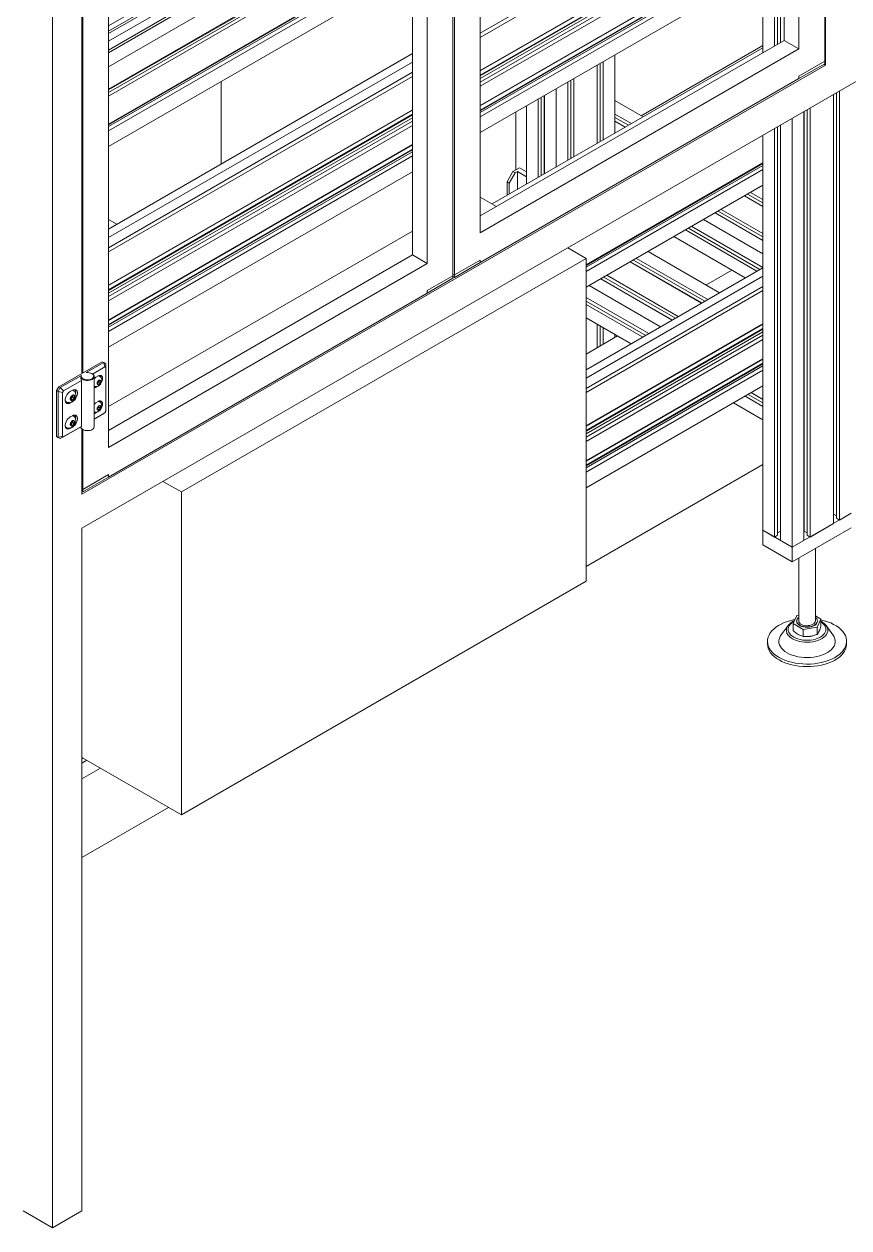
# Model space of a CAD drawing. Header units: millimetres. Extents: x 169 to 14583, y -399 to 10804.
# Drawn here: x 2715 to 3508, y 6207 to 7364 of the extents above; entities that cross this region are included whole.
import ezdxf

# ---------------------------------------------------------------- set-up
doc = ezdxf.new("R2010")
doc.units = ezdxf.units.MM
doc.header["$LTSCALE"] = 35

msp = doc.modelspace()

# ---------------------------------------------------------------- linework, layer by layer
at = {"color": 7, "linetype": 'Continuous', "lineweight": 18}
for p, q in [((2742.62, 6207.025), (2742.62, 8003.415)), ((3459.627, 7340.006), (3459.627, 7832.944)), ((3445.484, 7348.17), (3445.484, 7824.779)), ((2770.905, 6879.542), (4227.545, 7720.442)), ((3102.538, 7133.863), (3102.538, 7626.8)), ((3088.396, 7142.027), (3088.396, 7618.636)), ((2796.36, 7362.054), (3088.396, 7530.642)), ((2796.36, 7357.154), (3088.396, 7525.743)), ((2796.36, 7354.704), (3088.396, 7523.293)), ((3153.449, 7524.297), (3153.449, 7163.254)), ((3153.449, 7355.115), (3445.484, 7523.703)), ((3153.449, 7351.032), (3445.484, 7519.62)), ((2796.36, 7347.315), (3088.396, 7515.904)), ((3127.286, 7122.021), (3127.286, 7509.194)), ((3128.701, 7509.652), (3128.701, 7122.837)), ((2796.36, 7338.906), (3088.396, 7507.495)), ((2796.36, 7336.334), (3088.396, 7504.923)), ((2796.36, 7322.864), (3088.396, 7491.452)), ((3153.449, 7319.105), (3445.484, 7487.694)), ((3153.449, 7318.779), (3445.484, 7487.367)), ((3153.449, 7314.696), (3445.484, 7483.284)), ((3153.449, 7314.082), (3445.484, 7482.671)), ((3153.449, 7311.429), (3445.484, 7480.018)), ((3153.449, 7308.164), (3445.484, 7476.752)), ((2796.36, 7301.225), (3088.396, 7469.814)), ((2796.36, 7300.612), (3088.396, 7469.2)), ((2796.36, 7297.959), (3088.396, 7466.547)), ((2796.36, 7294.693), (3088.396, 7463.281)), ((3153.449, 7304.081), (3445.484, 7472.669)), ((2796.36, 7450.048), (2796.36, 6957.111)), ((3153.449, 7285.627), (3445.484, 7454.215)), ((3153.449, 7285.301), (3445.484, 7453.889)), ((3153.449, 7281.218), (3445.484, 7449.806)), ((3153.449, 7280.604), (3445.484, 7449.192)), ((3153.449, 7278.768), (3445.484, 7447.356)), ((3153.449, 7274.686), (3445.484, 7443.274)), ((2796.36, 7267.747), (3088.396, 7436.335)), ((2796.36, 7267.133), (3088.396, 7435.722)), ((2796.36, 7265.297), (3088.396, 7433.885)), ((2796.36, 7261.215), (3088.396, 7429.803)), ((3153.449, 7259.58), (3445.484, 7428.168)), ((2770.905, 7420.731), (2770.905, 7028.152)), ((2771.612, 7420.248), (2771.612, 7028.56)), ((2796.36, 7246.109), (3088.396, 7414.697)), ((3424.978, 7336.332), (3424.978, 7383.668)), ((3484.375, 7328.164), (3484.375, 7386.623)), ((3485.082, 7386.139), (3485.082, 7324.489)), ((3436.186, 7342.802), (3436.186, 7377.198)), ((3439.014, 7344.435), (3439.014, 7375.565)), ((3441.949, 7346.129), (3441.949, 7373.871)), ((3442.055, 7346.19), (3442.055, 7373.81)), ((3153.449, 7179.582), (3445.484, 7348.17)), ((3459.627, 7340.006), (3445.484, 7348.17)), ((2796.36, 7166.93), (3088.396, 7335.518)), ((3153.449, 7163.254), (3459.627, 7340.006)), ((3164.798, 7190.972), (3424.978, 7341.171)), ((3424.978, 7343.328), (3307.963, 7275.776)), ((2770.905, 6912.203), (3485.082, 7324.489)), ((2796.36, 7158.769), (3088.396, 7327.357)), ((3265.773, 7249.264), (3265.773, 7324.423)), ((3265.879, 7249.325), (3265.879, 7324.484)), ((3268.814, 7251.019), (3268.814, 7326.178)), ((3271.642, 7252.652), (3271.642, 7327.811)), ((3282.85, 7259.122), (3282.85, 7334.281)), ((3484.375, 7328.164), (3459.627, 7313.877)), ((3459.627, 7311.427), (3484.375, 7325.714)), ((3483.668, 7325.306), (3485.082, 7324.489)), ((3484.375, 7325.714), (3484.375, 7328.164)), ((2796.36, 7148.972), (3088.396, 7317.56)), ((2796.36, 7144.889), (3088.396, 7313.477)), ((3153.449, 7134.675), (3459.627, 7311.427)), ((3243.358, 7236.324), (3243.358, 7311.483)), ((3459.627, 7313.877), (3459.627, 7311.427)), ((2904.548, 7229.385), (2904.548, 7308.564)), ((3226.281, 7226.466), (3226.281, 7301.625)), ((3237.489, 7232.936), (3237.489, 7308.095)), ((3237.595, 7232.997), (3237.595, 7308.156)), ((3240.53, 7234.691), (3240.53, 7309.85)), ((3498.624, 6887.271), (3498.624, 7299.645)), ((3209.205, 7216.607), (3209.205, 7291.766)), ((3212.033, 7218.24), (3212.033, 7293.399)), ((3214.968, 7219.934), (3214.968, 7295.093)), ((3215.074, 7219.996), (3215.074, 7295.155)), ((3282.85, 7290.274), (3309.831, 7274.698)), ((3492.755, 6883.883), (3492.755, 7296.257)), ((3492.861, 6892.925), (3492.861, 7296.318)), ((3495.795, 6888.904), (3495.795, 7298.012)), ((2796.36, 7112.962), (3088.396, 7281.551)), ((2796.36, 7112.636), (3088.396, 7281.224)), ((2796.36, 7108.553), (3088.396, 7277.141)), ((2796.36, 7107.939), (3088.396, 7276.527)), ((3187.744, 7223.687), (3187.744, 7279.378)), ((3197.997, 7210.137), (3197.997, 7285.296)), ((3282.85, 7277.333), (3298.623, 7268.228)), ((3464.47, 6867.555), (3464.47, 7279.929)), ((3464.576, 6876.597), (3464.576, 7279.99)), ((3467.511, 6872.576), (3467.511, 7281.684)), ((3470.339, 6870.943), (3470.339, 7283.317)), ((2796.36, 7105.286), (3088.396, 7273.875)), ((2796.36, 7102.021), (3088.396, 7270.609)), ((2796.36, 7097.938), (3088.396, 7266.526)), ((3282.85, 7274.067), (3295.794, 7266.595)), ((3282.85, 7270.678), (3292.859, 7264.9)), ((3282.85, 7270.557), (3292.754, 7264.84)), ((3439.014, 6872.576), (3439.014, 7265.233)), ((3441.949, 6876.597), (3441.949, 7266.927)), ((3442.055, 6867.555), (3442.055, 7266.989)), ((3453.263, 6861.085), (3453.263, 7273.459)), ((3424.978, 6877.413), (3424.978, 7257.13)), ((3436.186, 6870.943), (3436.186, 7263.6)), ((2796.36, 7079.484), (3088.396, 7248.072)), ((2796.36, 7079.158), (3088.396, 7247.746)), ((2796.36, 7075.075), (3088.396, 7243.663)), ((2796.36, 7074.461), (3088.396, 7243.049)), ((2796.36, 7072.625), (3088.396, 7241.213)), ((2796.36, 7068.543), (3088.396, 7237.131)), ((3255.273, 7132.567), (3424.978, 7230.536)), ((2796.36, 7053.437), (3088.396, 7222.025)), ((3184.916, 7222.054), (3179.259, 7212.256)), ((3181.38, 7211.032), (3187.037, 7220.83)), ((3191.28, 7225.728), (3184.916, 7222.054)), ((3184.916, 7222.054), (3187.037, 7220.83)), ((3187.037, 7220.83), (3189.158, 7222.054)), ((3189.158, 7222.054), (3189.158, 7205.035)), ((3189.158, 7222.054), (3197.997, 7216.952)), ((3191.28, 7225.728), (3197.997, 7221.85)), ((3255.273, 7131.953), (3424.978, 7229.922)), ((3255.273, 7130.116), (3424.978, 7228.085)), ((3255.273, 7126.034), (3424.978, 7224.003)), ((3179.259, 7212.256), (3181.38, 7211.032)), ((3179.259, 7212.256), (3179.259, 7199.32)), ((3181.38, 7200.545), (3181.38, 7211.032)), ((3255.273, 7110.928), (3424.978, 7208.897)), ((3424.396, 7208.561), (3424.978, 7208.225)), ((3168.989, 7188.553), (3153.449, 7197.523)), ((3407.319, 7198.703), (3424.978, 7188.508)), ((3407.424, 7198.763), (3424.978, 7188.629)), ((3410.359, 7200.458), (3424.978, 7192.018)), ((3413.188, 7202.091), (3424.978, 7195.284)), ((3382.075, 7184.13), (3424.978, 7159.362)), ((3384.904, 7185.763), (3424.978, 7162.628)), ((2796.36, 7176.101), (2804.304, 7171.516)), ((3367.827, 7175.905), (3424.978, 7142.912)), ((3379.035, 7182.375), (3424.978, 7155.852)), ((3379.14, 7182.435), (3424.978, 7155.973)), ((3088.396, 7164.867), (2796.36, 6996.279)), ((3350.748, 7166.045), (3419.326, 7126.455)), ((3353.576, 7167.678), (3422.155, 7128.088)), ((3356.51, 7169.372), (3424.978, 7129.846)), ((3356.618, 7169.433), (3424.978, 7129.97)), ((3339.538, 7159.574), (3408.117, 7119.984)), ((2796.36, 6973.439), (3088.396, 7142.027)), ((2866.364, 6914.23), (3255.273, 7138.742)), ((3102.538, 7133.863), (3088.396, 7142.027)), ((3255.273, 7138.742), (3237.587, 7148.952)), ((3255.273, 7138.742), (3255.273, 6828.456)), ((3303.462, 7138.747), (3372.041, 7099.158)), ((3314.67, 7145.217), (3383.248, 7105.628)), ((2796.36, 6957.111), (3102.538, 7133.863)), ((3153.449, 7137.124), (3128.701, 7122.837)), ((3128.701, 7120.388), (3153.449, 7134.675)), ((3153.449, 7134.675), (3153.449, 7137.124)), ((3255.273, 7031.749), (3424.978, 7129.718)), ((3297.593, 7135.359), (3366.172, 7095.77)), ((3297.698, 7135.42), (3366.276, 7095.83)), ((3300.633, 7137.114), (3369.212, 7097.525)), ((3395.144, 7127.473), (3370.275, 7113.117)), ((3127.286, 7122.021), (3102.538, 7107.734)), ((3102.538, 7105.284), (3127.286, 7119.571)), ((3127.286, 7123.654), (3128.701, 7122.837)), ((3127.286, 7119.571), (3127.286, 7122.021)), ((3127.286, 7121.204), (3128.701, 7120.388)), ((3128.701, 7122.837), (3128.701, 7120.388)), ((3255.273, 7023.588), (3424.978, 7121.557)), ((3269.309, 7119.031), (3337.887, 7079.442)), ((3269.414, 7119.092), (3337.992, 7079.502)), ((3272.349, 7120.786), (3340.927, 7081.197)), ((3275.178, 7122.419), (3343.756, 7082.83)), ((2796.36, 6928.532), (3102.538, 7105.284)), ((3102.538, 7107.734), (3102.538, 7105.284)), ((3255.273, 7013.791), (3424.978, 7111.76)), ((3255.273, 7009.709), (3424.978, 7107.678)), ((3258.101, 7112.561), (3326.68, 7072.972)), ((3255.273, 7101.252), (3315.47, 7066.5)), ((3255.273, 7101.128), (3315.363, 7066.439)), ((3255.273, 7097.74), (3312.429, 7064.745)), ((3255.273, 7094.474), (3309.6, 7063.112)), ((3255.273, 7081.532), (3298.391, 7056.641)), ((3255.273, 6977.782), (3424.978, 7075.751)), ((3255.273, 6977.455), (3424.978, 7075.424)), ((3255.273, 6973.372), (3424.978, 7071.341)), ((3255.273, 6972.759), (3424.978, 7070.728)), ((3265.773, 7052.789), (3265.773, 7075.47)), ((3265.879, 7052.85), (3265.879, 7075.409)), ((3268.814, 7054.544), (3268.814, 7073.715)), ((3271.642, 7056.177), (3271.642, 7072.082)), ((3255.273, 6970.106), (3424.978, 7068.075)), ((3255.273, 6966.84), (3424.978, 7064.809)), ((3285.418, 7064.13), (3255.273, 7046.727)), ((3255.273, 6962.757), (3424.978, 7060.726)), ((3282.85, 7062.647), (3282.85, 7065.612)), ((2790.35, 7039.378), (2748.631, 7015.294)), ((2775.018, 7028.894), (2791.764, 7038.561)), ((2793.007, 7034.38), (2781.144, 7027.532)), ((2791.764, 7038.561), (2790.35, 7039.378)), ((2791.764, 7038.561), (2793.007, 7034.38)), ((2791.764, 7038.561), (2793.886, 7037.336)), ((2793.886, 7033.872), (2793.007, 7034.38)), ((2793.886, 7037.336), (2793.886, 7033.872)), ((2793.886, 6991.808), (2793.886, 7033.872)), ((3255.273, 6944.304), (3424.978, 7042.273)), ((3255.273, 6943.977), (3424.978, 7041.946)), ((3255.273, 6939.894), (3424.978, 7037.863)), ((3255.273, 6939.28), (3424.978, 7037.249)), ((3255.273, 6937.444), (3424.978, 7035.413)), ((2750.045, 7014.477), (2770.327, 7026.186)), ((2769.709, 7025.013), (2770.327, 7026.186)), ((2780.805, 7027.743), (2780.451, 7027.948)), ((2782.708, 6976.915), (2782.708, 7025.09)), ((2786.461, 7025.702), (2784.34, 7024.477)), ((2787.867, 7025.525), (2787.052, 7025.995)), ((3255.273, 6933.362), (3424.978, 7031.331)), ((2746.509, 7011.619), (2748.631, 7015.294)), ((2747.924, 7010.803), (2746.509, 7011.619)), ((2746.509, 7011.619), (2746.509, 6967.526)), ((2747.924, 7010.803), (2750.045, 7014.477)), ((2747.924, 7010.803), (2752.166, 7009.788)), ((2747.924, 6966.71), (2747.924, 7010.803)), ((2748.631, 7015.294), (2750.045, 7014.477)), ((2750.045, 7014.477), (2753.045, 7011.31)), ((2753.045, 7011.31), (2752.166, 7009.788)), ((2770.42, 7021.341), (2753.045, 7011.31)), ((2761.712, 7012.027), (2759.591, 7010.802)), ((2761.925, 7012.144), (2762.562, 7011.897)), ((2762.558, 7011.9), (2762.036, 7012.201)), ((2770.42, 7021.341), (2770.42, 6977.248)), ((2782.713, 7015.617), (2782.925, 7015.74)), ((2782.713, 7015.617), (2784.34, 7014.679)), ((2784.34, 7014.679), (2786.461, 7015.903)), ((2787.239, 7021.423), (2785.825, 7019.663)), ((2785.825, 7018.931), (2786.984, 7020.374)), ((2785.825, 7019.663), (2785.825, 7017.778)), ((2785.825, 7018.468), (2787.239, 7017.651)), ((2785.825, 7017.778), (2787.239, 7017.651)), ((2786.984, 7020.374), (2786.984, 7021.106)), ((2786.984, 7020.374), (2788.653, 7019.411)), ((2788.653, 7021.296), (2787.239, 7021.423)), ((2787.239, 7017.651), (2788.653, 7019.411)), ((2788.653, 7019.411), (2788.653, 7021.296)), ((3255.273, 6918.256), (3424.978, 7016.225)), ((3424.978, 7003.283), (3424.978, 7016.225)), ((2752.166, 7009.788), (2752.166, 6967.724)), ((2755.422, 7001.008), (2756.058, 7000.641)), ((2759.052, 7000.09), (2759.591, 6999.779)), ((2759.591, 6999.779), (2761.712, 7001.004)), ((2761.783, 7007.199), (2760.015, 7005)), ((2760.015, 7005), (2760.015, 7002.643)), ((2760.015, 7003.457), (2760.114, 7003.448)), ((2760.015, 7002.643), (2761.783, 7002.484)), ((2760.114, 7003.448), (2761.882, 7005.647)), ((2760.114, 7003.448), (2761.783, 7002.484)), ((2761.531, 7001.108), (2761.712, 7001.004)), ((2763.551, 7007.041), (2761.783, 7007.199)), ((2761.783, 7002.484), (2763.551, 7004.684)), ((2761.882, 7005.647), (2761.882, 7007.19)), ((2761.882, 7005.647), (2763.551, 7004.684)), ((2763.551, 7004.684), (2763.551, 7007.041)), ((2786.461, 7001.205), (2784.34, 6999.981)), ((2787.867, 7001.029), (2787.052, 7001.499)), ((3396.689, 6999.894), (3424.978, 6983.563)), ((3407.899, 7006.365), (3424.978, 6996.506)), ((3410.727, 7007.998), (3424.978, 6999.771)), ((3413.662, 7009.692), (3424.978, 7003.159)), ((3413.769, 7009.754), (3424.978, 7003.283)), ((2761.712, 6987.531), (2759.591, 6986.306)), ((2761.925, 6987.648), (2762.562, 6987.401)), ((2762.558, 6987.403), (2762.036, 6987.705)), ((2782.708, 6984.341), (2793.007, 6990.287)), ((2791.764, 6989.569), (2782.708, 6984.341)), ((2782.713, 6991.121), (2782.925, 6991.243)), ((2782.713, 6991.121), (2784.34, 6990.182)), ((2784.34, 6990.182), (2786.461, 6991.407)), ((2787.239, 6996.926), (2785.825, 6995.167)), ((2785.825, 6994.435), (2786.984, 6995.878)), ((2785.825, 6995.167), (2785.825, 6993.281)), ((2785.825, 6993.971), (2787.239, 6993.155)), ((2785.825, 6993.281), (2787.239, 6993.155)), ((2786.984, 6995.878), (2786.984, 6996.61)), ((2786.984, 6995.878), (2788.653, 6994.914)), ((2788.653, 6996.8), (2787.239, 6996.926)), ((2787.239, 6993.155), (2788.653, 6994.914)), ((2788.653, 6994.914), (2788.653, 6996.8)), ((2791.764, 6989.569), (2793.007, 6990.287)), ((2793.007, 6990.287), (2793.886, 6991.808)), ((3424.978, 6983.563), (3424.978, 6996.506)), ((2769.709, 6976.837), (2750.045, 6965.485)), ((2753.045, 6967.217), (2770.42, 6977.248)), ((2755.422, 6976.512), (2756.058, 6976.145)), ((2759.591, 6975.283), (2761.712, 6976.507)), ((2761.783, 6982.703), (2760.015, 6980.503)), ((2760.015, 6980.503), (2760.015, 6978.146)), ((2760.015, 6978.96), (2760.114, 6978.952)), ((2760.015, 6978.146), (2761.783, 6977.988)), ((2760.114, 6978.952), (2761.882, 6981.151)), ((2760.114, 6978.952), (2761.783, 6977.988)), ((2761.531, 6976.612), (2761.712, 6976.507)), ((2763.551, 6982.544), (2761.783, 6982.703)), ((2761.783, 6977.988), (2763.551, 6980.187)), ((2761.882, 6981.151), (2761.882, 6982.694)), ((2761.882, 6981.151), (2763.551, 6980.187)), ((2763.551, 6980.187), (2763.551, 6982.544)), ((2746.509, 6967.526), (2747.924, 6966.71)), ((2748.631, 6966.301), (2746.509, 6967.526)), ((2747.924, 6966.71), (2752.166, 6967.724)), ((2750.045, 6965.485), (2747.924, 6966.71)), ((2750.045, 6965.485), (2748.631, 6966.301)), ((2750.045, 6965.485), (2753.045, 6967.217)), ((2752.166, 6967.724), (2753.045, 6967.217)), ((2759.052, 6975.594), (2759.591, 6975.283)), ((2770.905, 6974.745), (2770.905, 6912.203)), ((2771.611, 6974.262), (2771.965, 6974.057)), ((2771.612, 6974.261), (2771.612, 6916.694)), ((2780.451, 6974.057), (2780.805, 6974.262)), ((2796.36, 6930.981), (2771.612, 6916.694)), ((2796.36, 6928.532), (2796.36, 6930.981)), ((3255.273, 6842.612), (3424.978, 6940.581)), ((2771.612, 6914.245), (2796.36, 6928.532)), ((2848.678, 6924.439), (2866.364, 6914.23)), ((2770.905, 6917.102), (2771.612, 6916.694)), ((2770.905, 6914.653), (2771.612, 6914.245)), ((2771.612, 6916.694), (2771.612, 6914.245)), ((2866.364, 6914.23), (2866.364, 6603.944)), ((3509.831, 6893.741), (3453.263, 6861.085)), ((3492.755, 6883.883), (3470.339, 6870.943)), ((3495.795, 6891.231), (3492.861, 6892.925)), ((3498.624, 6887.271), (3495.795, 6888.904)), ((3509.831, 6893.741), (3498.624, 6887.271)), ((2770.905, 6879.542), (2770.905, 6223.353)), ((3424.978, 6863.532), (3424.978, 6877.413)), ((3453.263, 6861.085), (3424.978, 6877.413)), ((3436.186, 6870.943), (3424.978, 6877.413)), ((3439.014, 6872.576), (3436.186, 6870.943)), ((3441.949, 6876.597), (3439.014, 6874.903)), ((3509.831, 6879.86), (3453.263, 6847.204)), ((3467.511, 6874.903), (3464.576, 6876.597)), ((3470.339, 6870.943), (3467.511, 6872.576)), ((3453.263, 6847.204), (3424.978, 6863.532)), ((3453.263, 6861.085), (3442.055, 6867.555)), ((3464.47, 6867.555), (3453.263, 6861.085)), ((3453.263, 6847.204), (3453.263, 6861.085)), ((3459.405, 6850.749), (3459.405, 6790.352)), ((3475.405, 6790.352), (3475.405, 6859.986)), ((2866.364, 6603.944), (3255.273, 6828.456)), ((3457.607, 6795.6), (3454.02, 6787.874)), ((3459.405, 6795.878), (3457.607, 6795.6)), ((3480.789, 6792.014), (3475.405, 6795.122)), ((3477.203, 6784.288), (3480.789, 6792.014)), ((3480.789, 6792.014), (3480.789, 6785.132)), ((3449.111, 6785.857), (3442.484, 6776.9)), ((3454.02, 6787.874), (3463.818, 6782.217)), ((3454.02, 6787.874), (3454.02, 6780.992)), ((3457.405, 6790.352), (3457.405, 6789.944)), ((3463.818, 6782.217), (3477.203, 6784.288)), ((3463.818, 6782.217), (3463.818, 6775.335)), ((3477.203, 6784.288), (3477.203, 6777.406)), ((3477.405, 6789.944), (3477.405, 6790.352)), ((3485.698, 6785.857), (3485.372, 6786.276)), ((3492.326, 6776.9), (3485.698, 6785.857)), ((3429.405, 6770.755), (3429.405, 6768.306)), ((3505.405, 6768.306), (3505.405, 6770.755)), ((2770.905, 6659.052), (2866.364, 6603.944)), ((2770.905, 6657.824), (2771.968, 6658.438)), ((2770.905, 6653.742), (2775.503, 6656.397)), ((2770.905, 6638.636), (2788.587, 6648.844)), ((2770.905, 6562.992), (2854.104, 6611.022)), ((2742.62, 6207.025), (2714.336, 6223.353)), ((2770.905, 6223.353), (2742.62, 6207.025))]:
    msp.add_line(p, q, dxfattribs=at)
at = {"color": 7, "linetype": 'Continuous', "lineweight": 18, "flags": 128}
for points in [[(2780.805, 7027.743), (2781.514, 7027.258), (2782.239, 7026.49), (2782.636, 7025.647), (2782.685, 7024.773), (2782.381, 7023.916), (2781.743, 7023.123), (2780.804, 7022.437), (2779.616, 7021.895), (2778.242, 7021.527), (2776.758, 7021.352), (2775.244, 7021.38), (2773.783, 7021.609), (2772.453, 7022.028), (2771.327, 7022.612), (2770.466, 7023.332), (2769.917, 7024.147), (2769.709, 7025.013), (2769.709, 7025.013)], [(2770.327, 7026.186), (2770.214, 7025.347), (2770.454, 7024.518), (2771.033, 7023.746), (2771.917, 7023.078), (2773.054, 7022.552), (2774.378, 7022.2), (2775.809, 7022.043), (2777.263, 7022.089), (2778.656, 7022.336), (2779.904, 7022.77), (2780.934, 7023.365), (2781.686, 7024.086), (2782.114, 7024.889), (2782.195, 7025.729), (2781.922, 7026.555), (2781.312, 7027.319), (2780.402, 7027.976), (2779.244, 7028.486), (2777.907, 7028.821), (2776.47, 7028.959), (2775.018, 7028.894)], [(2784.34, 7024.477), (2783.242, 7023.676), (2782.708, 7023.158)], [(2782.708, 7022.896), (2783.173, 7023.528), (2783.444, 7023.85)], [(2786.461, 7015.903), (2787.559, 7016.704), (2788.582, 7017.784), (2789.461, 7019.07), (2790.135, 7020.474), (2790.559, 7021.9), (2790.704, 7023.252), (2790.559, 7024.436), (2790.135, 7025.373), (2789.461, 7025.999), (2788.582, 7026.27), (2787.559, 7026.169), (2786.461, 7025.702)], [(2789.072, 7024.431), (2788.933, 7025.375), (2788.535, 7026.274)], [(2759.591, 7010.802), (2758.449, 7009.983), (2757.373, 7008.89), (2756.426, 7007.589), (2755.663, 7006.154), (2755.128, 7004.669), (2754.853, 7003.22), (2754.853, 7001.891), (2755.128, 7000.76), (2755.663, 6999.892), (2756.426, 6999.338), (2757.373, 6999.13), (2758.449, 6999.28), (2759.591, 6999.779)], [(2761.712, 7001.004), (2762.854, 7001.823), (2763.93, 7002.915), (2764.877, 7004.217), (2765.64, 7005.652), (2766.175, 7007.137), (2766.45, 7008.586), (2766.45, 7009.915), (2766.175, 7011.046), (2765.64, 7011.914), (2764.877, 7012.468), (2763.93, 7012.676), (2762.854, 7012.526), (2761.712, 7012.027)], [(2782.708, 7014.113), (2783.242, 7014.212), (2784.34, 7014.679)], [(2787.239, 7017.496), (2787.915, 7018.042), (2788.489, 7018.815), (2788.872, 7019.699), (2789.007, 7020.557), (2788.872, 7021.261), (2788.489, 7021.702), (2787.915, 7021.813), (2787.239, 7021.578), (2786.562, 7021.032), (2785.989, 7020.259), (2785.606, 7019.375), (2785.471, 7018.516), (2785.606, 7017.813), (2785.989, 7017.372), (2786.562, 7017.26), (2787.239, 7017.496)], [(2754.935, 7001.39), (2754.985, 7001.34), (2755.422, 7001.008)], [(2761.783, 7002.392), (2762.508, 7002.959), (2763.146, 7003.752), (2763.62, 7004.677), (2763.872, 7005.622), (2763.872, 7006.473), (2763.62, 7007.127), (2763.146, 7007.505), (2762.508, 7007.562), (2761.783, 7007.291), (2761.057, 7006.725), (2760.419, 7005.931), (2759.946, 7005.006), (2759.694, 7004.061), (2759.694, 7003.21), (2759.946, 7002.556), (2760.419, 7002.178), (2761.057, 7002.121), (2761.783, 7002.392)], [(2784.34, 6999.981), (2783.242, 6999.18), (2782.708, 6998.662)], [(2782.708, 6998.4), (2783.173, 6999.032), (2783.444, 6999.354)], [(2786.461, 6991.407), (2787.559, 6992.208), (2788.582, 6993.288), (2789.461, 6994.574), (2790.135, 6995.978), (2790.559, 6997.404), (2790.704, 6998.755), (2790.559, 6999.94), (2790.135, 7000.877), (2789.461, 7001.502), (2788.582, 7001.774), (2787.559, 7001.672), (2786.461, 7001.205)], [(2789.072, 6999.935), (2788.933, 7000.879), (2788.535, 7001.777)], [(2761.712, 6976.507), (2762.854, 6977.327), (2763.93, 6978.419), (2764.877, 6979.721), (2765.64, 6981.156), (2766.175, 6982.641), (2766.45, 6984.09), (2766.45, 6985.419), (2766.175, 6986.55), (2765.64, 6987.418), (2764.877, 6987.972), (2763.93, 6988.18), (2762.854, 6988.03), (2761.712, 6987.531)], [(2782.708, 6989.617), (2783.242, 6989.715), (2784.34, 6990.182)], [(2787.239, 6992.999), (2787.915, 6993.545), (2788.489, 6994.319), (2788.872, 6995.202), (2789.007, 6996.061), (2788.872, 6996.765), (2788.489, 6997.206), (2787.915, 6997.317), (2787.239, 6997.082), (2786.562, 6996.536), (2785.989, 6995.763), (2785.606, 6994.879), (2785.471, 6994.02), (2785.606, 6993.317), (2785.989, 6992.876), (2786.562, 6992.764), (2787.239, 6992.999)], [(2759.591, 6986.306), (2758.449, 6985.487), (2757.373, 6984.394), (2756.426, 6983.093), (2755.663, 6981.658), (2755.128, 6980.173), (2754.853, 6978.723), (2754.853, 6977.395), (2755.128, 6976.264), (2755.663, 6975.396), (2756.426, 6974.842), (2757.373, 6974.634), (2758.449, 6974.784), (2759.591, 6975.283)], [(2754.935, 6976.894), (2754.985, 6976.844), (2755.422, 6976.512)], [(2761.783, 6977.896), (2762.508, 6978.462), (2763.146, 6979.256), (2763.62, 6980.181), (2763.872, 6981.126), (2763.872, 6981.977), (2763.62, 6982.631), (2763.146, 6983.009), (2762.508, 6983.066), (2761.783, 6982.795), (2761.057, 6982.228), (2760.419, 6981.435), (2759.946, 6980.51), (2759.694, 6979.565), (2759.694, 6978.714), (2759.946, 6978.06), (2760.419, 6977.682), (2761.057, 6977.625), (2761.783, 6977.896)], [(2769.709, 6976.837), (2769.917, 6975.971), (2770.466, 6975.156), (2771.327, 6974.436), (2772.453, 6973.852), (2773.783, 6973.433), (2775.244, 6973.204), (2776.758, 6973.176), (2778.242, 6973.351), (2779.616, 6973.719), (2780.804, 6974.261), (2781.743, 6974.947), (2782.381, 6975.74), (2782.685, 6976.597), (2782.708, 6976.915)], [(3455.768, 6791.638), (3455.226, 6791.535), (3451.809, 6790.759), (3448.537, 6789.797), (3445.442, 6788.657), (3442.552, 6787.35), (3439.893, 6785.888), (3437.492, 6784.284), (3435.37, 6782.554), (3433.547, 6780.714), (3432.04, 6778.781), (3430.863, 6776.773), (3430.027, 6774.709), (3429.541, 6772.608), (3429.408, 6770.49), (3429.629, 6768.374), (3430.204, 6766.281), (3431.125, 6764.229), (3432.386, 6762.238), (3433.973, 6760.327), (3435.873, 6758.513), (3438.067, 6756.813), (3440.535, 6755.243)], [(3440.535, 6755.243), (3443.253, 6753.819), (3446.198, 6752.552), (3449.34, 6751.456), (3452.651, 6750.539), (3456.1, 6749.811), (3459.654, 6749.279), (3463.28, 6748.948), (3466.946, 6748.82), (3470.615, 6748.897), (3474.254, 6749.178), (3477.83, 6749.66), (3481.308, 6750.339), (3484.656, 6751.209), (3487.844, 6752.262), (3490.84, 6753.487), (3493.618, 6754.873), (3496.151, 6756.408), (3498.415, 6758.076), (3500.39, 6759.863), (3502.057, 6761.752), (3503.4, 6763.725), (3504.408, 6765.763), (3505.07, 6767.848), (3505.38, 6769.96), (3505.335, 6772.08), (3504.937, 6774.187), (3504.188, 6776.262), (3503.096, 6778.286), (3501.67, 6780.239), (3499.924, 6782.104), (3497.875, 6783.863), (3495.542, 6785.499), (3492.945, 6786.998), (3490.11, 6788.345), (3487.064, 6789.528), (3483.833, 6790.536), (3480.789, 6791.286)], [(3459.405, 6793.816), (3458.628, 6793.119), (3457.88, 6792.11), (3457.475, 6791.037), (3457.43, 6789.94), (3457.746, 6788.858), (3458.41, 6787.83), (3459.399, 6786.893), (3460.678, 6786.08), (3462.2, 6785.423), (3463.91, 6784.943), (3465.746, 6784.659), (3467.643, 6784.581), (3469.53, 6784.711), (3471.341, 6785.045), (3473.01, 6785.571), (3474.476, 6786.27)], [(3474.476, 6786.27), (3475.686, 6787.116), (3476.597, 6788.08), (3477.176, 6789.125), (3477.402, 6790.215), (3477.266, 6791.309), (3476.774, 6792.37), (3475.944, 6793.357), (3475.405, 6793.816)], [(3449.111, 6785.857), (3448.31, 6784.565), (3447.737, 6783.067), (3447.515, 6781.539), (3447.648, 6780.007), (3448.134, 6778.498), (3448.964, 6777.041), (3450.122, 6775.66), (3451.589, 6774.381), (3453.339, 6773.227)], [(3449.282, 6786.081), (3449.223, 6786.006), (3449.111, 6785.857)], [(3454.905, 6789.779), (3454.135, 6789.33), (3452.542, 6788.195), (3451.238, 6786.942), (3450.249, 6785.597), (3449.594, 6784.185), (3449.286, 6782.735), (3449.33, 6781.274), (3449.726, 6779.831), (3450.466, 6778.433), (3451.536, 6777.109), (3452.914, 6775.883), (3454.575, 6774.78)], [(3453.339, 6773.227), (3455.339, 6772.217), (3457.555, 6771.37), (3459.946, 6770.701), (3462.471, 6770.222), (3465.083, 6769.942), (3467.737, 6769.865), (3470.385, 6769.993), (3472.98, 6770.323), (3475.475, 6770.851), (3477.827, 6771.565), (3479.992, 6772.455), (3481.933, 6773.502), (3483.614, 6774.69), (3485.007, 6775.997), (3486.085, 6777.399), (3486.829, 6778.872), (3487.228, 6780.388), (3487.272, 6781.922), (3486.962, 6783.446), (3486.303, 6784.932), (3485.698, 6785.857)], [(3454.575, 6774.78), (3456.485, 6773.822), (3458.608, 6773.026), (3460.903, 6772.408), (3463.323, 6771.981), (3465.823, 6771.752), (3468.354, 6771.727), (3470.867, 6771.905), (3473.312, 6772.283), (3475.642, 6772.854), (3477.812, 6773.607), (3479.779, 6774.526), (3481.505, 6775.595), (3482.957, 6776.792), (3484.106, 6778.094), (3484.93, 6779.476), (3485.413, 6780.91), (3485.546, 6782.37), (3485.325, 6783.825), (3484.756, 6785.249), (3483.849, 6786.613), (3482.622, 6787.891), (3481.098, 6789.058), (3480.789, 6789.259)], [(3457.405, 6789.944), (3457.43, 6789.532), (3457.746, 6788.45), (3458.41, 6787.421), (3459.399, 6786.484), (3460.678, 6785.672), (3462.2, 6785.014), (3463.91, 6784.535), (3465.746, 6784.251), (3467.643, 6784.173), (3469.53, 6784.303), (3471.341, 6784.637), (3473.01, 6785.163), (3474.476, 6785.862)], [(3459.405, 6790.352), (3459.548, 6789.482), (3460.056, 6788.527), (3460.907, 6787.658), (3462.062, 6786.914), (3463.467, 6786.332), (3465.057, 6785.937), (3466.755, 6785.749), (3468.485, 6785.776), (3470.164, 6786.017), (3471.713, 6786.461), (3473.062, 6787.086)], [(3429.405, 6768.306), (3429.408, 6768.04), (3429.629, 6765.925), (3430.204, 6763.831), (3431.125, 6761.779), (3432.386, 6759.788), (3433.973, 6757.877), (3435.873, 6756.063), (3438.067, 6754.363), (3440.535, 6752.794)], [(3442.484, 6776.9), (3442.015, 6776.222), (3441.101, 6774.516), (3440.53, 6772.76), (3440.309, 6770.979), (3440.441, 6769.194), (3440.926, 6767.43), (3441.755, 6765.709), (3442.918, 6764.054), (3444.401, 6762.486), (3446.184, 6761.026), (3448.243, 6759.693)], [(3440.535, 6752.794), (3443.253, 6751.369), (3446.198, 6750.103), (3449.34, 6749.006), (3452.651, 6748.09), (3456.1, 6747.362), (3459.654, 6746.83), (3463.28, 6746.498), (3466.946, 6746.37), (3470.615, 6746.447), (3474.254, 6746.728), (3477.83, 6747.21), (3481.308, 6747.89), (3484.656, 6748.76), (3487.844, 6749.812), (3490.84, 6751.037), (3493.618, 6752.423), (3496.151, 6753.958), (3498.415, 6755.627), (3500.39, 6757.414), (3502.057, 6759.302), (3503.4, 6761.275), (3504.408, 6763.313), (3505.07, 6765.398), (3505.38, 6767.51), (3505.405, 6768.306)], [(3448.243, 6759.693), (3450.552, 6758.505), (3453.081, 6757.475), (3455.797, 6756.619), (3458.664, 6755.948), (3461.645, 6755.469), (3464.701, 6755.19), (3467.792, 6755.113), (3470.878, 6755.24), (3473.919, 6755.57), (3476.875, 6756.098), (3479.707, 6756.817), (3482.379, 6757.717), (3484.856, 6758.787), (3487.106, 6760.014), (3489.098, 6761.38), (3490.808, 6762.869), (3492.213, 6764.46), (3493.294, 6766.134), (3494.038, 6767.868), (3494.434, 6769.639), (3494.478, 6771.425), (3494.17, 6773.202), (3493.512, 6774.948), (3492.514, 6776.638), (3492.326, 6776.9)]]:
    msp.add_lwpolyline(points, dxfattribs=at)
at = {"color": 7, "linetype": 'Continuous', "lineweight": 18}
for centre, radius, start, end in [((2786.863, 7023.733), 2.054, 60.511851, 98.005181), ((2759.961, 7010.125), 4.917, 348.153864, 31.01283), ((2757.529, 7002.956), 2.742, 188.621158, 237.707972), ((2755.831, 7003.466), 3.395, 264.441725, 287.327897), ((2786.863, 6999.237), 2.054, 60.511853, 98.005242), ((2759.961, 6985.629), 4.917, 348.153864, 31.01283), ((2757.529, 6978.459), 2.742, 188.621434, 237.707991), ((2755.831, 6978.969), 3.395, 264.441725, 287.327897), ((2776.208, 6982.145), 9.133, 242.316021, 297.683979), ((3471.465, 6790.706), 3.956, 293.81015, 354.869709), ((3472.598, 6790.301), 4.82, 292.93118, 355.748679)]:
    msp.add_arc(centre, radius, start, end, dxfattribs=at)
for centre, major_axis, ratio, start_param, end_param in [((2776.208, 7021.416), (-4.596, 7.961), 0.57733463, 0.80607352, 1.25798897), ((2776.208, 6980.589), (6.5, 3.753), 0.00007037, 2.66892058, 3.12083604)]:
    msp.add_ellipse(centre, major_axis=major_axis, ratio=ratio, start_param=start_param, end_param=end_param, dxfattribs=at)
for points, knots in [([(2786.617, 7016.122), (2786.85, 7016.271), (2787.426, 7016.639), (2788.232, 7017.438), (2788.992, 7018.505), (2789.563, 7019.732), (2789.876, 7021.002), (2789.911, 7022.223), (2789.688, 7023.328), (2789.217, 7024.295), (2788.602, 7025.051), (2788.084, 7025.361), (2787.867, 7025.492)], [0, 0, 0, 0, 0.07451042, 0.1843939, 0.29705515, 0.41225754, 0.53223474, 0.64021934, 0.74100186, 0.83728935, 0.93180729, 1, 1, 1, 1]), ([(2761.058, 7000.79), (2761.311, 7000.95), (2761.938, 7001.348), (2762.83, 7002.197), (2763.688, 7003.327), (2764.365, 7004.621), (2764.802, 7005.983), (2764.971, 7007.33), (2764.875, 7008.588), (2764.528, 7009.739), (2763.936, 7010.732), (2763.266, 7011.471), (2762.739, 7011.754), (2762.546, 7011.857)], [0, 0, 0, 0, 0.06838832, 0.16970503, 0.27321596, 0.37838231, 0.48663691, 0.5881535, 0.68465571, 0.77561953, 0.86347515, 0.95004771, 1, 1, 1, 1]), ([(2782.708, 7015.859), (2782.79, 7015.811), (2783.178, 7015.584), (2783.981, 7015.462), (2785.009, 7015.494), (2785.897, 7015.743), (2786.408, 7016.012), (2786.617, 7016.122)], [0, 0, 0, 0, 0.06936968, 0.32791936, 0.57627943, 0.82662624, 1, 1, 1, 1]), ([(2756.084, 7000.673), (2756.296, 7000.546), (2756.839, 7000.221), (2757.84, 7000.021), (2758.966, 7000.029), (2760.059, 7000.28), (2760.725, 7000.619), (2761.058, 7000.79)], [0, 0, 0, 0, 0.14053059, 0.36019449, 0.57246802, 0.78583314, 1, 1, 1, 1]), ([(2786.617, 6991.626), (2786.85, 6991.775), (2787.426, 6992.143), (2788.232, 6992.941), (2788.992, 6994.009), (2789.563, 6995.236), (2789.876, 6996.506), (2789.911, 6997.727), (2789.688, 6998.832), (2789.217, 6999.799), (2788.602, 7000.554), (2788.084, 7000.865), (2787.867, 7000.996)], [0, 0, 0, 0, 0.07451042, 0.1843939, 0.29705515, 0.41225754, 0.53223474, 0.64021934, 0.74100186, 0.83728935, 0.93180729, 1, 1, 1, 1]), ([(2761.058, 6976.293), (2761.311, 6976.454), (2761.938, 6976.852), (2762.83, 6977.701), (2763.688, 6978.831), (2764.365, 6980.125), (2764.802, 6981.487), (2764.971, 6982.834), (2764.875, 6984.091), (2764.528, 6985.242), (2763.936, 6986.235), (2763.266, 6986.975), (2762.739, 6987.258), (2762.546, 6987.361)], [0, 0, 0, 0, 0.06838832, 0.16970503, 0.27321596, 0.37838231, 0.48663691, 0.5881535, 0.68465571, 0.77561953, 0.86347515, 0.95004771, 1, 1, 1, 1]), ([(2782.708, 6991.363), (2782.79, 6991.315), (2783.178, 6991.088), (2783.981, 6990.966), (2785.009, 6990.997), (2785.897, 6991.247), (2786.408, 6991.516), (2786.617, 6991.626)], [0, 0, 0, 0, 0.06936968, 0.32791936, 0.57627943, 0.82662624, 1, 1, 1, 1]), ([(2756.084, 6976.176), (2756.296, 6976.05), (2756.839, 6975.725), (2757.84, 6975.525), (2758.966, 6975.532), (2760.059, 6975.784), (2760.725, 6976.123), (2761.058, 6976.293)], [0, 0, 0, 0, 0.140530591, 0.360194495, 0.572468022, 0.785833144, 1, 1, 1, 1]), ([(3455.252, 6790.526), (3454.902, 6790.37), (3453.862, 6789.907), (3452.34, 6788.96), (3450.749, 6787.696), (3449.74, 6786.73), (3449.356, 6786.159), (3449.316, 6786.101)], [0, 0, 0, 0, 0.13987311, 0.41582359, 0.69260449, 0.96863413, 1, 1, 1, 1]), ([(3454.02, 6780.992), (3454.432, 6780.622), (3456.029, 6779.187), (3457.688, 6778.097), (3458.919, 6777.288)], [0, 0, 0, 0, 0.25755135, 1, 1, 1, 1]), ([(3477.203, 6777.406), (3477.494, 6777.788), (3478.082, 6778.561), (3478.689, 6779.779), (3478.996, 6780.394)], [0, 0, 0, 0, 0.49545796, 1, 1, 1, 1]), ([(3478.996, 6780.394), (3479.038, 6780.486), (3479.36, 6781.188), (3479.967, 6782.686), (3480.513, 6784.312), (3480.789, 6785.132)], [0, 0, 0, 0, 0.07009856, 0.53078884, 1, 1, 1, 1]), ([(3485.305, 6786.307), (3485.157, 6786.5), (3484.64, 6787.172), (3483.466, 6788.197), (3482.108, 6789.213), (3481.13, 6789.728), (3480.789, 6789.908)], [0, 0, 0, 0, 0.13565925, 0.47295481, 0.81616037, 1, 1, 1, 1]), ([(3458.919, 6777.288), (3459.365, 6777.044), (3461.023, 6776.135), (3462.638, 6775.673), (3463.818, 6775.335)], [0, 0, 0, 0, 0.268633605, 1, 1, 1, 1]), ([(3463.818, 6775.335), (3464.905, 6775.259), (3467.099, 6775.104), (3469.366, 6775.364), (3470.511, 6775.495)], [0, 0, 0, 0, 0.495457963, 1, 1, 1, 1]), ([(3470.511, 6775.495), (3470.669, 6775.521), (3471.87, 6775.715), (3474.135, 6776.256), (3476.174, 6777.02), (3477.203, 6777.406)], [0, 0, 0, 0, 0.07009856, 0.53078884, 1, 1, 1, 1])]:
    msp.add_open_spline(points, degree=3, knots=knots, dxfattribs=at)

doc.saveas('drawing.dxf')
